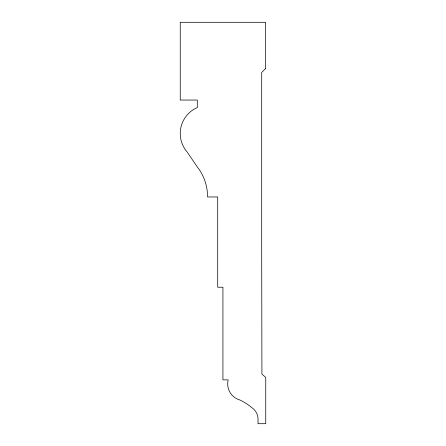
<?xml version="1.0" encoding="UTF-8"?>
<svg xmlns="http://www.w3.org/2000/svg" width="446" height="446" viewBox="0 0 446 446"><rect width="100%" height="100%" fill="white"/><g stroke="black" fill="none" stroke-linecap="round" stroke-linejoin="round"><path stroke-width="0.67" d="M265.526 68.617L261.702 72.425L261.702 250.63L261.919 374.138L265.749 377.383L265.749 423.7L258.028 423.7L258.028 420.054A13.687 13.687 0 0 0 253.969 409.406A61.459 61.459 0 0 0 239.987 400.029A16.697 16.697 0 0 1 228.179 379.869L222.928 379.869L222.928 287.241L217.704 287.241L217.704 196.965L207.529 196.965A47.912 47.912 0 0 0 197.299 166.932L187.069 151.913A28.26 28.26 0 0 1 197.299 107.553L197.299 100.043L180.251 100.043L180.251 22.3L265.526 22.3L265.526 68.617"/></g></svg>
